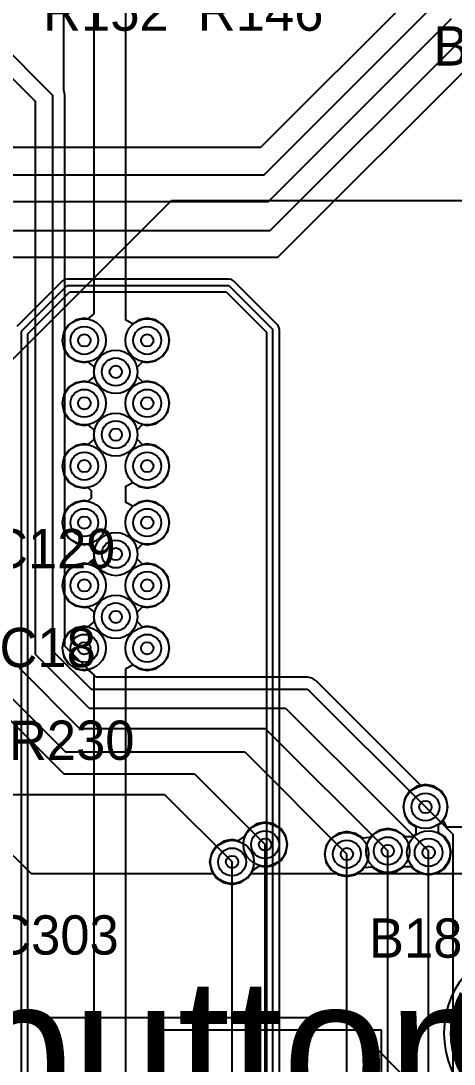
# Model space of a CAD drawing. Extents: x 28 to 300, y 18 to 330.
# Drawn here: x 198.04 to 205.04, y 111.99 to 128.86 of the extents above; entities that cross this region are included whole.
import ezdxf

# ---------------------------------------------------------------- set-up
doc = ezdxf.new("R2010")
doc.units = 0
for name, color, linetype in [('BOTTOMLAYER', 5, 'CONTINUOUS'), ('DRILLDRAWING', 1, 'CONTINUOUS'), ('INTERNALPLANE1', 76, 'CONTINUOUS'), ('INTERNALPLANE6', 136, 'CONTINUOUS'), ('MECHANICAL14', 56, 'CONTINUOUS'), ('MIDLAYER1', 16, 'CONTINUOUS'), ('MIDLAYER3', 90, 'CONTINUOUS'), ('MULTILAYER', 9, 'CONTINUOUS'), ('TOPLAYER', 1, 'CONTINUOUS'), ('TOPOVERLAY', 2, 'CONTINUOUS'), ('VIAHOLELAYER', 16, 'CONTINUOUS')]:
    doc.layers.add(name, color=color, linetype=linetype)

msp = doc.modelspace()

# ---------------------------------------------------------------- linework, layer by layer
at = {"layer": 'BOTTOMLAYER'}
for p, q in [((198.737, 127.732), (198.737, 134.326)), ((195.245, 130.589), (198.28, 127.554)), ((195.511, 130.703), (198.559, 127.655)), ((198.739, 127.73), (198.737, 127.732)), ((198.754, 127.655), (198.739, 127.73)), ((198.28, 118.613), (198.28, 127.554)), ((198.559, 118.671), (198.559, 127.655)), ((198.754, 118.751), (198.754, 127.655)), ((198.754, 127.655), (198.754, 127.655)), ((198.28, 118.613), (199.144, 117.749)), ((198.559, 118.671), (199.176, 118.054)), ((199.257, 118.248), (198.754, 118.751)), ((196.908, 118.509), (198.735, 116.683)), ((197.226, 118.575), (198.763, 117.038)), ((198.013, 118.397), (198.991, 117.419)), ((202.674, 118.248), (199.257, 118.248)), ((202.749, 118.234), (202.674, 118.248)), ((202.812, 118.191), (202.749, 118.234)), ((204.506, 116.497), (202.812, 118.191)), ((199.176, 118.054), (202.674, 118.054)), ((202.674, 118.054), (204.579, 116.149)), ((199.144, 117.749), (202.319, 117.749)), ((202.319, 117.749), (203.906, 116.162)), ((198.991, 117.419), (201.988, 117.419)), ((201.988, 117.419), (203.97, 115.438)), ((196.248, 117.013), (198.21, 115.072)), ((198.763, 117.038), (201.658, 117.038)), ((201.658, 117.038), (203.309, 115.387)), ((198.735, 116.683), (200.845, 116.683)), ((200.845, 116.683), (201.988, 115.54)), ((204.579, 116.512), (204.506, 116.497)), ((204.718, 116.484), (204.579, 116.512)), ((204.836, 116.405), (204.718, 116.484)), ((204.914, 116.288), (204.836, 116.405)), ((197.823, 116.352), (200.363, 116.352)), ((200.363, 116.352), (201.455, 115.26)), ((204.942, 116.149), (204.914, 116.288)), ((203.906, 116.162), (204.63, 115.438)), ((203.906, 116.162), (204.274, 115.794)), ((204.914, 116.01), (204.942, 116.149)), ((204.865, 115.937), (204.914, 116.01)), ((204.925, 115.825), (204.865, 115.937)), ((213.993, 115.825), (204.925, 115.825)), ((204.63, 115.413), (204.63, 115.438)), ((198.21, 115.072), (201.153, 115.072)), ((201.153, 115.072), (201.199, 115.004)), ((201.711, 115.004), (201.757, 115.072)), ((201.757, 115.072), (203.14, 115.072)), ((203.14, 115.072), (203.17, 115.052)), ((203.448, 115.052), (203.478, 115.072)), ((203.478, 115.072), (204.517, 115.072)), ((204.517, 115.072), (204.63, 115.05)), ((204.63, 115.05), (204.743, 115.072)), ((204.743, 115.072), (208.46, 115.072)), ((201.199, 115.004), (201.316, 114.925)), ((201.316, 114.925), (201.455, 114.898)), ((201.455, 114.898), (201.594, 114.925)), ((201.594, 114.925), (201.711, 115.004)), ((203.17, 115.052), (203.309, 115.025)), ((203.309, 115.025), (203.448, 115.052))]:
    msp.add_line(p, q, dxfattribs=at)
for centre in [(199.067, 123.693), (200.083, 123.693), (199.575, 123.185), (199.067, 122.677), (200.083, 122.677), (199.575, 122.169), (199.067, 121.661), (200.083, 121.661), (199.067, 120.747), (200.083, 120.747), (199.575, 120.239), (199.067, 119.731), (200.083, 119.731), (199.575, 119.223), (199.067, 118.715), (200.083, 118.715), (204.579, 116.149), (201.988, 115.54), (203.309, 115.387), (203.97, 115.438), (204.63, 115.413), (201.455, 115.26)]:
    msp.add_circle(centre, 0.225, dxfattribs=at)
at = {"layer": 'DRILLDRAWING'}
for centre in [(199.067, 123.693), (200.083, 123.693), (199.575, 123.185), (199.067, 122.677), (200.083, 122.677), (199.575, 122.169), (199.067, 121.661), (200.083, 121.661), (199.067, 120.747), (200.083, 120.747), (199.575, 120.239), (199.067, 119.731), (200.083, 119.731), (199.575, 119.223), (199.067, 118.715), (200.083, 118.715), (204.579, 116.149), (201.988, 115.54), (203.309, 115.387), (203.97, 115.438), (204.63, 115.413), (201.455, 115.26)]:
    msp.add_circle(centre, 0.1, dxfattribs=at)
at = {"layer": 'INTERNALPLANE1'}
for p, q in [((198.748, 124.678), (198.715, 124.655)), ((198.788, 124.686), (198.748, 124.678)), ((201.404, 124.686), (198.788, 124.686)), ((198.788, 124.686), (198.788, 124.686)), ((201.444, 124.678), (201.404, 124.686)), ((201.404, 124.686), (201.404, 124.686)), ((201.477, 124.655), (201.444, 124.678)), ((198.715, 124.655), (197.978, 123.919)), ((198.051, 123.845), (198.788, 124.582)), ((198.788, 124.582), (201.404, 124.582)), ((201.404, 124.582), (202.115, 123.871)), ((202.189, 123.944), (201.477, 124.655)), ((198.155, 123.802), (198.831, 124.478)), ((198.831, 124.478), (201.361, 124.478)), ((201.361, 124.478), (202.012, 123.828)), ((198.051, 110.604), (198.051, 123.845)), ((202.012, 123.828), (202.012, 108.767)), ((202.115, 108.724), (202.115, 123.871)), ((202.2, 123.927), (202.189, 123.944)), ((202.189, 123.944), (202.189, 123.944)), ((202.211, 123.91), (202.2, 123.927)), ((202.219, 123.871), (202.211, 123.91)), ((202.219, 108.724), (202.219, 123.871)), ((202.219, 123.871), (202.219, 123.871)), ((198.155, 110.604), (198.155, 123.802))]:
    msp.add_line(p, q, dxfattribs=at)
at = {"layer": 'INTERNALPLANE1', "const_width": 0.254}
msp.add_lwpolyline([(205.248, 111.888, -0.249328), (205.248, 113.095)], format="xyb", dxfattribs=at)
at = {"layer": 'INTERNALPLANE1'}
for centre in [(204.579, 116.149), (201.988, 115.54), (203.309, 115.387), (203.97, 115.438), (204.63, 115.413), (201.455, 115.26)]:
    msp.add_circle(centre, 0.35, dxfattribs=at)
at = {"layer": 'INTERNALPLANE6'}
for centre in [(199.067, 123.693), (200.083, 123.693), (199.575, 123.185), (199.067, 122.677), (200.083, 122.677), (199.575, 122.169), (199.067, 121.661), (200.083, 121.661), (199.067, 120.747), (200.083, 120.747), (199.575, 120.239), (199.067, 119.731), (200.083, 119.731), (199.575, 119.223), (199.067, 118.715), (200.083, 118.715), (204.579, 116.149), (201.988, 115.54), (203.309, 115.387), (203.97, 115.438), (204.63, 115.413), (201.455, 115.26)]:
    msp.add_circle(centre, 0.35, dxfattribs=at)
at = {"layer": 'MECHANICAL14'}
msp.add_circle((206.383, 112.492), 1.5, dxfattribs=at)
at = {"layer": 'MIDLAYER1'}
for p, q in [((196.219, 121.7), (200.473, 125.954)), ((200.473, 125.954), (205.774, 125.954)), ((204.323, 116.405), (204.244, 116.288)), ((204.44, 116.484), (204.323, 116.405)), ((204.579, 116.512), (204.44, 116.484)), ((204.718, 116.484), (204.579, 116.512)), ((204.836, 116.405), (204.718, 116.484)), ((204.914, 116.288), (204.836, 116.405)), ((204.244, 116.288), (204.217, 116.149)), ((204.942, 116.149), (204.914, 116.288)), ((204.217, 116.149), (204.244, 116.01)), ((204.914, 116.01), (204.942, 116.149)), ((201.988, 115.902), (201.85, 115.874)), ((202.127, 115.874), (201.988, 115.902)), ((204.244, 116.01), (204.323, 115.893)), ((204.836, 115.893), (204.914, 116.01)), ((201.732, 115.796), (201.653, 115.678)), ((201.85, 115.874), (201.732, 115.796)), ((202.245, 115.796), (202.127, 115.874)), ((202.323, 115.678), (202.245, 115.796)), ((203.309, 115.75), (203.17, 115.722)), ((203.448, 115.722), (203.309, 115.75)), ((203.831, 115.773), (203.713, 115.694)), ((203.97, 115.8), (203.831, 115.773)), ((204.108, 115.773), (203.97, 115.8)), ((204.226, 115.694), (204.108, 115.773)), ((204.323, 115.893), (204.421, 115.827)), ((204.421, 115.827), (204.421, 115.715)), ((204.789, 115.847), (204.792, 115.864)), ((204.789, 115.734), (204.789, 115.847)), ((204.886, 115.669), (204.789, 115.734)), ((204.792, 115.864), (204.836, 115.893)), ((201.316, 115.595), (201.199, 115.516)), ((201.455, 115.623), (201.316, 115.595)), ((201.547, 115.604), (201.455, 115.623)), ((201.653, 115.675), (201.547, 115.604)), ((201.653, 115.678), (201.653, 115.675)), ((202.351, 115.54), (202.323, 115.678)), ((203.053, 115.643), (202.974, 115.526)), ((203.17, 115.722), (203.053, 115.643)), ((203.566, 115.643), (203.448, 115.722)), ((203.688, 115.657), (203.566, 115.643)), ((203.566, 115.643), (203.566, 115.643)), ((203.566, 115.643), (203.566, 115.643)), ((203.566, 115.643), (203.566, 115.643)), ((203.566, 115.643), (203.566, 115.643)), ((203.713, 115.694), (203.688, 115.657)), ((204.245, 115.666), (204.226, 115.694)), ((204.372, 115.666), (204.245, 115.666)), ((204.374, 115.669), (204.372, 115.666)), ((204.417, 115.698), (204.374, 115.669)), ((204.421, 115.715), (204.417, 115.698)), ((204.965, 115.551), (204.886, 115.669)), ((201.12, 115.399), (201.092, 115.26)), ((201.199, 115.516), (201.12, 115.399)), ((202.245, 115.283), (202.323, 115.401)), ((202.323, 115.401), (202.351, 115.54)), ((202.974, 115.526), (202.947, 115.387)), ((204.993, 115.413), (204.965, 115.551)), ((204.965, 115.274), (204.993, 115.413)), ((201.092, 115.26), (201.12, 115.121)), ((202.127, 115.205), (202.245, 115.283)), ((202.947, 115.387), (202.974, 115.248)), ((202.974, 115.248), (203.053, 115.131)), ((204.886, 115.156), (204.965, 115.274)), ((201.12, 115.121), (201.199, 115.004)), ((201.711, 115.004), (201.79, 115.121)), ((201.79, 115.121), (201.791, 115.125)), ((201.791, 115.125), (201.896, 115.195)), ((201.896, 115.195), (201.988, 115.177)), ((201.988, 115.177), (202.127, 115.205)), ((203.053, 115.131), (203.17, 115.052)), ((203.448, 115.052), (203.566, 115.131)), ((203.566, 115.131), (203.591, 115.168)), ((203.591, 115.168), (203.713, 115.182)), ((203.713, 115.182), (203.713, 115.182)), ((203.713, 115.182), (203.713, 115.182)), ((203.713, 115.182), (203.713, 115.182)), ((203.713, 115.182), (203.713, 115.182)), ((203.713, 115.182), (203.831, 115.103)), ((203.831, 115.103), (203.97, 115.075)), ((203.97, 115.075), (204.108, 115.103)), ((204.108, 115.103), (204.226, 115.182)), ((204.226, 115.182), (204.228, 115.184)), ((204.228, 115.184), (204.355, 115.184)), ((204.355, 115.184), (204.374, 115.156)), ((204.374, 115.156), (204.491, 115.078)), ((204.491, 115.078), (204.63, 115.05)), ((204.63, 115.05), (204.769, 115.078)), ((204.769, 115.078), (204.886, 115.156)), ((201.199, 115.004), (201.316, 114.925)), ((201.316, 114.925), (201.455, 114.898)), ((201.455, 114.898), (201.594, 114.925)), ((201.594, 114.925), (201.711, 115.004)), ((203.17, 115.052), (203.309, 115.025)), ((203.309, 115.025), (203.448, 115.052))]:
    msp.add_line(p, q, dxfattribs=at)
for centre in [(199.067, 123.693), (200.083, 123.693), (199.575, 123.185), (199.067, 122.677), (200.083, 122.677), (199.575, 122.169), (199.067, 121.661), (200.083, 121.661), (199.067, 120.747), (200.083, 120.747), (199.575, 120.239), (199.067, 119.731), (200.083, 119.731), (199.575, 119.223), (199.067, 118.715), (200.083, 118.715), (204.579, 116.149), (201.988, 115.54), (203.309, 115.387), (203.97, 115.438), (204.63, 115.413), (201.455, 115.26)]:
    msp.add_circle(centre, 0.225, dxfattribs=at)
at = {"layer": 'MIDLAYER3'}
for p, q in [((199.737, 124.019), (199.737, 135.64)), ((199.22, 134.138), (199.22, 124.122)), ((198.93, 124.024), (198.814, 123.947)), ((199.067, 124.052), (198.93, 124.024)), ((199.122, 124.041), (199.067, 124.052)), ((199.22, 124.122), (199.122, 124.041)), ((199.849, 123.959), (199.737, 124.019)), ((199.946, 124.024), (199.849, 123.959)), ((200.083, 124.052), (199.946, 124.024)), ((200.221, 124.024), (200.083, 124.052)), ((200.337, 123.947), (200.221, 124.024)), ((198.736, 123.83), (198.709, 123.693)), ((198.814, 123.947), (198.736, 123.83)), ((200.415, 123.83), (200.337, 123.947)), ((200.442, 123.693), (200.415, 123.83)), ((198.709, 123.693), (198.736, 123.556)), ((200.415, 123.556), (200.442, 123.693)), ((198.736, 123.556), (198.814, 123.439)), ((200.337, 123.439), (200.415, 123.556)), ((198.814, 123.439), (198.93, 123.361)), ((198.93, 123.361), (199.067, 123.334)), ((199.067, 123.334), (199.122, 123.345)), ((199.122, 123.345), (199.22, 123.264)), ((199.92, 123.259), (200.009, 123.349)), ((200.009, 123.349), (200.083, 123.334)), ((200.083, 123.334), (200.221, 123.361)), ((200.221, 123.361), (200.337, 123.439)), ((199.22, 123.201), (199.217, 123.185)), ((199.217, 123.185), (199.22, 123.168)), ((199.22, 123.264), (199.22, 123.201)), ((199.22, 123.168), (199.22, 123.106)), ((199.934, 123.185), (199.92, 123.259)), ((199.92, 123.111), (199.934, 123.185)), ((198.93, 123.008), (198.814, 122.931)), ((199.067, 123.036), (198.93, 123.008)), ((199.122, 123.025), (199.067, 123.036)), ((199.22, 123.106), (199.122, 123.025)), ((200.009, 123.021), (199.92, 123.111)), ((200.083, 123.036), (200.009, 123.021)), ((200.221, 123.008), (200.083, 123.036)), ((200.337, 122.931), (200.221, 123.008)), ((198.736, 122.814), (198.709, 122.677)), ((198.814, 122.931), (198.736, 122.814)), ((200.415, 122.814), (200.337, 122.931)), ((200.442, 122.677), (200.415, 122.814)), ((198.709, 122.677), (198.736, 122.54)), ((200.415, 122.54), (200.442, 122.677)), ((198.736, 122.54), (198.814, 122.423)), ((200.337, 122.423), (200.415, 122.54)), ((198.814, 122.423), (198.93, 122.345)), ((198.93, 122.345), (199.067, 122.318)), ((199.067, 122.318), (199.122, 122.329)), ((199.122, 122.329), (199.22, 122.248)), ((199.92, 122.243), (200.009, 122.333)), ((200.009, 122.333), (200.083, 122.318)), ((200.083, 122.318), (200.221, 122.345)), ((200.221, 122.345), (200.337, 122.423)), ((199.22, 122.185), (199.217, 122.169)), ((199.217, 122.169), (199.22, 122.152)), ((199.22, 122.248), (199.22, 122.185)), ((199.22, 122.152), (199.22, 122.09)), ((199.934, 122.169), (199.92, 122.243)), ((199.92, 122.095), (199.934, 122.169)), ((198.93, 121.992), (198.814, 121.915)), ((199.067, 122.02), (198.93, 121.992)), ((199.122, 122.009), (199.067, 122.02)), ((199.22, 122.09), (199.122, 122.009)), ((200.009, 122.005), (199.92, 122.095)), ((200.083, 122.02), (200.009, 122.005)), ((200.221, 121.992), (200.083, 122.02)), ((200.337, 121.915), (200.221, 121.992)), ((198.814, 121.915), (198.736, 121.798)), ((200.415, 121.798), (200.337, 121.915)), ((198.736, 121.798), (198.709, 121.661)), ((198.709, 121.661), (198.736, 121.524)), ((200.442, 121.661), (200.415, 121.798)), ((200.415, 121.524), (200.442, 121.661)), ((198.736, 121.524), (198.814, 121.407)), ((200.337, 121.407), (200.415, 121.524)), ((198.814, 121.407), (198.93, 121.329)), ((198.93, 121.329), (199.067, 121.302)), ((199.067, 121.302), (199.122, 121.313)), ((199.122, 121.313), (199.177, 121.267)), ((199.737, 121.334), (199.849, 121.394)), ((199.737, 121.073), (199.737, 121.334)), ((199.849, 121.394), (199.946, 121.329)), ((199.946, 121.329), (200.083, 121.302)), ((200.083, 121.302), (200.221, 121.329)), ((200.221, 121.329), (200.337, 121.407)), ((199.177, 121.14), (199.122, 121.095)), ((199.177, 121.267), (199.177, 121.14)), ((198.814, 121), (198.736, 120.884)), ((198.93, 121.078), (198.814, 121)), ((199.067, 121.105), (198.93, 121.078)), ((199.122, 121.095), (199.067, 121.105)), ((199.849, 121.013), (199.737, 121.073)), ((199.946, 121.078), (199.849, 121.013)), ((200.083, 121.105), (199.946, 121.078)), ((200.221, 121.078), (200.083, 121.105)), ((200.337, 121), (200.221, 121.078)), ((200.415, 120.884), (200.337, 121)), ((198.736, 120.884), (198.709, 120.747)), ((200.442, 120.747), (200.415, 120.884)), ((198.709, 120.747), (198.736, 120.609)), ((200.415, 120.609), (200.442, 120.747)), ((198.736, 120.609), (198.814, 120.493)), ((198.814, 120.493), (198.93, 120.415)), ((200.221, 120.415), (200.337, 120.493)), ((200.337, 120.493), (200.415, 120.609)), ((198.93, 120.415), (199.067, 120.388)), ((199.067, 120.388), (199.122, 120.398)), ((199.122, 120.398), (199.22, 120.318)), ((199.22, 120.318), (199.22, 120.255)), ((199.92, 120.313), (200.009, 120.402)), ((199.934, 120.239), (199.92, 120.313)), ((200.009, 120.402), (200.083, 120.388)), ((200.083, 120.388), (200.221, 120.415)), ((199.22, 120.159), (199.122, 120.079)), ((199.22, 120.255), (199.217, 120.239)), ((199.217, 120.239), (199.22, 120.222)), ((199.22, 120.222), (199.22, 120.159)), ((199.92, 120.164), (199.934, 120.239)), ((200.009, 120.075), (199.92, 120.164)), ((198.814, 119.984), (198.736, 119.868)), ((198.93, 120.062), (198.814, 119.984)), ((199.067, 120.089), (198.93, 120.062)), ((199.122, 120.079), (199.067, 120.089)), ((200.083, 120.089), (200.009, 120.075)), ((200.221, 120.062), (200.083, 120.089)), ((200.337, 119.984), (200.221, 120.062)), ((200.415, 119.868), (200.337, 119.984)), ((198.736, 119.868), (198.709, 119.731)), ((200.442, 119.731), (200.415, 119.868)), ((198.709, 119.731), (198.736, 119.593)), ((200.415, 119.593), (200.442, 119.731)), ((198.736, 119.593), (198.814, 119.477)), ((198.814, 119.477), (198.93, 119.399)), ((200.221, 119.399), (200.337, 119.477)), ((200.337, 119.477), (200.415, 119.593)), ((198.93, 119.399), (199.067, 119.372)), ((199.067, 119.372), (199.122, 119.382)), ((199.122, 119.382), (199.22, 119.302)), ((199.22, 119.302), (199.22, 119.239)), ((199.92, 119.297), (200.009, 119.386)), ((199.934, 119.223), (199.92, 119.297)), ((200.009, 119.386), (200.083, 119.372)), ((200.083, 119.372), (200.221, 119.399)), ((199.22, 119.143), (199.122, 119.063)), ((199.22, 119.239), (199.217, 119.223)), ((199.217, 119.223), (199.22, 119.206)), ((199.22, 119.206), (199.22, 119.143)), ((199.92, 119.148), (199.934, 119.223)), ((200.009, 119.059), (199.92, 119.148)), ((198.814, 118.968), (198.736, 118.852)), ((198.93, 119.046), (198.814, 118.968)), ((199.067, 119.073), (198.93, 119.046)), ((199.122, 119.063), (199.067, 119.073)), ((200.083, 119.073), (200.009, 119.059)), ((200.221, 119.046), (200.083, 119.073)), ((200.337, 118.968), (200.221, 119.046)), ((200.415, 118.852), (200.337, 118.968)), ((198.736, 118.852), (198.709, 118.715)), ((200.442, 118.715), (200.415, 118.852)), ((198.709, 118.715), (198.736, 118.577)), ((200.415, 118.577), (200.442, 118.715)), ((198.736, 118.577), (198.814, 118.461)), ((198.814, 118.461), (198.93, 118.383)), ((199.737, 118.388), (199.849, 118.448)), ((199.849, 118.448), (199.946, 118.383)), ((200.221, 118.383), (200.337, 118.461)), ((200.337, 118.461), (200.415, 118.577)), ((198.93, 118.383), (199.067, 118.356)), ((199.067, 118.356), (199.122, 118.366)), ((199.122, 118.366), (199.22, 118.286)), ((199.22, 118.286), (199.22, 111.984)), ((199.737, 111.481), (199.737, 118.388)), ((199.946, 118.383), (200.083, 118.356)), ((200.083, 118.356), (200.221, 118.383)), ((204.323, 116.405), (204.244, 116.288)), ((204.44, 116.484), (204.323, 116.405)), ((204.579, 116.512), (204.44, 116.484)), ((204.718, 116.484), (204.579, 116.512)), ((204.836, 116.405), (204.718, 116.484)), ((204.914, 116.288), (204.836, 116.405)), ((204.244, 116.288), (204.217, 116.149)), ((204.942, 116.149), (204.914, 116.288)), ((204.217, 116.149), (204.244, 116.01)), ((204.914, 116.01), (204.942, 116.149)), ((201.988, 115.902), (201.85, 115.874)), ((202.127, 115.874), (201.988, 115.902)), ((204.244, 116.01), (204.323, 115.893)), ((204.836, 115.893), (204.914, 116.01)), ((201.732, 115.796), (201.653, 115.678)), ((201.85, 115.874), (201.732, 115.796)), ((202.245, 115.796), (202.127, 115.874)), ((202.323, 115.678), (202.245, 115.796)), ((203.309, 115.75), (203.17, 115.722)), ((203.448, 115.722), (203.309, 115.75)), ((203.831, 115.773), (203.713, 115.694)), ((203.97, 115.8), (203.831, 115.773)), ((204.108, 115.773), (203.97, 115.8)), ((204.226, 115.694), (204.108, 115.773)), ((204.323, 115.893), (204.421, 115.827)), ((204.421, 115.827), (204.421, 115.715)), ((204.789, 115.847), (204.792, 115.864)), ((204.789, 115.734), (204.789, 115.847)), ((204.886, 115.669), (204.789, 115.734)), ((204.792, 115.864), (204.836, 115.893)), ((201.316, 115.595), (201.199, 115.516)), ((201.455, 115.623), (201.316, 115.595)), ((201.547, 115.604), (201.455, 115.623)), ((201.653, 115.675), (201.547, 115.604)), ((201.653, 115.678), (201.653, 115.675)), ((202.351, 115.54), (202.323, 115.678)), ((203.053, 115.643), (202.974, 115.526)), ((203.17, 115.722), (203.053, 115.643)), ((203.566, 115.643), (203.448, 115.722)), ((203.688, 115.657), (203.566, 115.643)), ((203.566, 115.643), (203.566, 115.643)), ((203.566, 115.643), (203.566, 115.643)), ((203.566, 115.643), (203.566, 115.643)), ((203.566, 115.643), (203.566, 115.643)), ((203.713, 115.694), (203.688, 115.657)), ((204.245, 115.666), (204.226, 115.694)), ((204.372, 115.666), (204.245, 115.666)), ((204.374, 115.669), (204.372, 115.666)), ((204.417, 115.698), (204.374, 115.669)), ((204.421, 115.715), (204.417, 115.698)), ((204.965, 115.551), (204.886, 115.669)), ((201.12, 115.399), (201.092, 115.26)), ((201.199, 115.516), (201.12, 115.399)), ((202.245, 115.283), (202.323, 115.401)), ((202.323, 115.401), (202.351, 115.54)), ((202.974, 115.526), (202.947, 115.387)), ((204.993, 115.413), (204.965, 115.551)), ((204.965, 115.274), (204.993, 115.413)), ((201.092, 115.26), (201.12, 115.121)), ((202.127, 115.205), (202.245, 115.283)), ((202.947, 115.387), (202.974, 115.248)), ((202.974, 115.248), (203.053, 115.131)), ((204.886, 115.156), (204.965, 115.274)), ((201.12, 115.121), (201.199, 115.004)), ((201.711, 115.004), (201.79, 115.121)), ((201.79, 115.121), (201.791, 115.125)), ((201.791, 115.125), (201.896, 115.195)), ((201.896, 115.195), (201.988, 115.177)), ((201.988, 115.177), (202.127, 115.205)), ((203.053, 115.131), (203.17, 115.052)), ((203.448, 115.052), (203.566, 115.131)), ((203.566, 115.131), (203.591, 115.168)), ((203.591, 115.168), (203.713, 115.182)), ((203.713, 115.182), (203.713, 115.182)), ((203.713, 115.182), (203.713, 115.182)), ((203.713, 115.182), (203.713, 115.182)), ((203.713, 115.182), (203.713, 115.182)), ((203.713, 115.182), (203.831, 115.103)), ((203.831, 115.103), (203.97, 115.075)), ((203.97, 115.075), (204.108, 115.103)), ((204.108, 115.103), (204.226, 115.182)), ((204.226, 115.182), (204.228, 115.184)), ((204.228, 115.184), (204.355, 115.184)), ((204.355, 115.184), (204.374, 115.156)), ((204.374, 115.156), (204.491, 115.078)), ((204.491, 115.078), (204.63, 115.05)), ((204.63, 115.05), (204.769, 115.078)), ((204.769, 115.078), (204.886, 115.156)), ((201.199, 115.004), (201.316, 114.925)), ((201.316, 114.925), (201.455, 114.898)), ((201.455, 114.898), (201.594, 114.925)), ((201.594, 114.925), (201.711, 115.004)), ((203.17, 115.052), (203.309, 115.025)), ((203.309, 115.025), (203.448, 115.052))]:
    msp.add_line(p, q, dxfattribs=at)
for centre in [(199.067, 123.693), (200.083, 123.693), (199.575, 123.185), (199.067, 122.677), (200.083, 122.677), (199.575, 122.169), (199.067, 121.661), (200.083, 121.661), (199.067, 120.747), (200.083, 120.747), (199.575, 120.239), (199.067, 119.731), (200.083, 119.731), (199.575, 119.223), (199.067, 118.715), (200.083, 118.715), (204.579, 116.149), (201.988, 115.54), (203.309, 115.387), (203.97, 115.438), (204.63, 115.413), (201.455, 115.26)]:
    msp.add_circle(centre, 0.225, dxfattribs=at)
at = {"layer": 'MULTILAYER'}
for centre in [(199.067, 123.693), (200.083, 123.693), (199.575, 123.185), (199.067, 122.677), (200.083, 122.677), (199.575, 122.169), (199.067, 121.661), (200.083, 121.661), (199.067, 120.747), (200.083, 120.747), (199.575, 120.239), (199.067, 119.731), (200.083, 119.731), (199.575, 119.223), (199.067, 118.715), (200.083, 118.715), (204.579, 116.149), (201.988, 115.54), (203.309, 115.387), (203.97, 115.438), (204.63, 115.413), (201.455, 115.26)]:
    msp.add_circle(centre, 0.225, dxfattribs=at)
at = {"layer": 'TOPLAYER'}
for p, q in [((201.917, 126.817), (204.4, 129.3)), ((201.973, 126.373), (204.7, 129.1)), ((202.042, 125.942), (205, 128.9)), ((202.072, 125.472), (205.3, 128.7)), ((202.192, 125.039), (205.6, 128.448)), ((196.375, 126.817), (201.917, 126.817)), ((196.82, 126.373), (201.973, 126.373)), ((196.971, 125.942), (202.042, 125.942)), ((197.136, 125.472), (202.072, 125.472)), ((197.493, 125.039), (202.192, 125.039)), ((204.579, 116.149), (205.024, 115.705)), ((205.024, 106.459), (205.024, 115.705)), ((201.988, 112.542), (201.988, 115.54)), ((203.97, 108.91), (203.97, 115.438)), ((204.63, 108.605), (204.63, 115.413)), ((201.455, 111.552), (201.455, 115.26)), ((203.309, 112.669), (203.309, 115.387)), ((201.988, 112.542), (201.988, 112.695)), ((203.309, 112.669), (203.309, 112.771)), ((201.988, 111.056), (201.988, 112.542)), ((203.309, 108.834), (203.309, 112.669))]:
    msp.add_line(p, q, dxfattribs=at)
for centre in [(199.067, 123.693), (200.083, 123.693), (199.575, 123.185), (199.067, 122.677), (200.083, 122.677), (199.575, 122.169), (199.067, 121.661), (200.083, 121.661), (199.067, 120.747), (200.083, 120.747), (199.575, 120.239), (199.067, 119.731), (200.083, 119.731), (199.575, 119.223), (199.067, 118.715), (200.083, 118.715), (204.579, 116.149), (201.988, 115.54), (203.309, 115.387), (203.97, 115.438), (204.63, 115.413), (201.455, 115.26)]:
    msp.add_circle(centre, 0.225, dxfattribs=at)
at = {"layer": 'TOPOVERLAY'}
for p, q in [((180.424, 112.746), (203.284, 112.746)), ((203.284, 112.746), (203.97, 112.06)), ((200.16, 112.542), (200.16, 110.612)), ((203.868, 112.542), (200.16, 112.542)), ((203.411, 112.619), (205.062, 110.968)), ((203.868, 110.612), (203.868, 112.542))]:
    msp.add_line(p, q, dxfattribs=at)
msp.add_circle((206.383, 112.492), 1.5, dxfattribs=at)
at = {"layer": 'VIAHOLELAYER'}
for centre in [(199.067, 123.693), (200.083, 123.693), (199.575, 123.185), (199.067, 122.677), (200.083, 122.677), (199.575, 122.169), (199.067, 121.661), (200.083, 121.661), (199.067, 120.747), (200.083, 120.747), (199.575, 120.239), (199.067, 119.731), (200.083, 119.731), (199.575, 119.223), (199.067, 118.715), (200.083, 118.715), (204.579, 116.149), (201.988, 115.54), (203.309, 115.387), (203.97, 115.438), (204.63, 115.413), (201.455, 115.26)]:
    msp.add_circle(centre, 0.1, dxfattribs=at)

# ---------------------------------------------------------------- texts
at = {"layer": 'TOPOVERLAY'}
for s, p in [('R152', (198.4, 128.7)), ('C129', (197.543, 120.01)), ('C18', (197.696, 118.41)), ('R230', (197.848, 116.911)), ('C303', (197.594, 113.762))]:
    msp.add_text(s, height=0.635, rotation=360, dxfattribs=at).set_placement(p)
for s, height, p in [('R146', 0.635, (200.9, 128.7)), ('B5', 0.635, (204.706, 128.138)), ('B18', 0.635, (203.665, 113.711)), ('LEDs & buttons', 2.286, (185.961, 111.095))]:
    msp.add_text(s, height=height, dxfattribs=at).set_placement(p)

doc.saveas('drawing.dxf')
